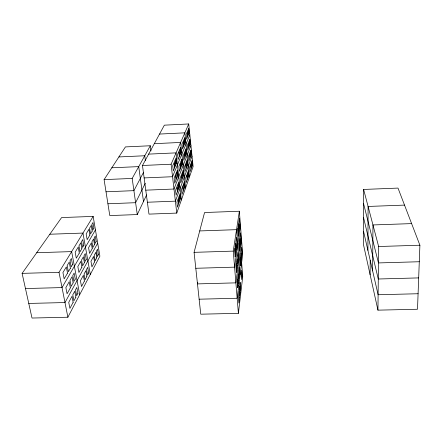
<?xml version="1.0" encoding="UTF-8"?>
<svg xmlns="http://www.w3.org/2000/svg" width="442" height="442" viewBox="0 0 442 442"><rect width="100%" height="100%" fill="white"/><g stroke="black" fill="none" stroke-linecap="round" stroke-linejoin="round"><path stroke-width="0.66" d="M363.617 189.447L363.545 244.945L377.943 310.151L417.508 309.251L419.9 245.216L397.999 188.088L363.617 189.447L378.634 246.52L377.943 310.151M367.915 250.365L368.092 206.453L404.524 205.099M370.125 274.742L370.203 260.332M372.628 270.885L372.96 224.945L411.618 223.608M199.132 299.195L237.161 298.251L242.669 254.26L239.365 211.237L204.563 212.53L194.077 252.349L200.751 314.19L238.404 313.334L242.73 276.598L241.63 262.526M241.586 240.177L235.884 282.858L197.48 283.897L197.784 282.593M240.487 225.84L234.586 267.145L195.795 268.283M238.404 313.334L233.26 251.111L239.365 211.237M176.772 213.088L193.104 166.617L188.717 123.959L164.358 125.169L142.473 165.49L148.976 214.121L176.772 213.088L171.098 164.225L188.717 123.959M192.027 156.153L175.386 201.149L147.385 202.237M190.938 145.562L173.977 189.027L145.772 190.171M189.833 134.832L172.546 176.717L144.136 177.922M150.971 150.932L150.308 145.75L125.429 146.915L104.091 179.623L109.793 215.58L137.28 214.558L146.622 194.889M145.285 183.292L135.606 202.696L107.92 203.773M67.88 317.223L99.886 256.172L93.163 216.403L61.604 217.575L22.1 273.377L32.006 318.041L67.88 317.223L59.007 272.294L93.163 216.403M143.451 172.485L133.909 190.651L106.019 191.789M97.688 243.139L64.98 302.543L28.769 303.444M137.28 214.558L132.18 178.43L150.308 145.75M95.444 229.884L62.024 287.571L25.465 288.56M159.534 134.064L184.833 132.832L189.491 176.894M154.313 143.678L180.629 142.44L185.59 187.994M148.645 154.12L176.065 152.866L181.364 200.022M118.892 156.938L144.755 155.755L145.374 160.452M142.473 165.49L171.098 164.225M111.804 167.8L138.733 166.612L143.484 201.497M104.091 179.623L132.18 178.43M49.813 234.232L82.974 233.072L90.312 274.438M199.718 230.934L236.547 229.663L240.117 274.626M36.719 252.725L71.654 251.597L79.698 294.681M194.077 252.349L233.26 251.111M378.634 246.52L419.9 245.216M22.1 273.377L59.007 272.294M419.281 261.736L378.457 262.929L363.595 203.69M418.679 277.902L378.28 279.001L363.578 217.679M418.088 293.737L378.109 294.737L363.562 231.431M239.553 297.416L238.879 303.024L238.371 296.82L239.05 291.272L239.553 297.416M240.172 292.206L239.73 295.913L239.232 289.786L239.686 286.123L240.172 292.206M240.636 288.328L240.349 290.742L239.862 284.676L240.155 282.289L240.636 288.328M242.111 276.007L241.675 279.642L241.205 273.708L241.647 270.112L242.111 276.007M238.006 285.294L237.685 287.792L237.172 281.466L237.492 279.001L238.006 285.294M238.658 280.162L238.194 283.814L237.685 277.537L238.155 273.924L238.658 280.162M239.503 273.521L238.84 278.72L238.343 272.504L239.012 267.371L239.503 273.521M240.774 263.543L240.492 265.764L240.012 259.708L240.299 257.515L240.774 263.543M241.354 258.968L240.94 262.222L240.47 256.216L240.89 252.995L241.354 258.968M242.111 253.039L241.52 257.68L241.056 251.73L241.658 247.144L242.111 253.039M236.768 270.095L236.437 272.515L235.912 266.062L236.243 263.67L236.768 270.095M237.442 265.112L236.962 268.659L236.442 262.255L236.929 258.752L237.442 265.112M238.321 258.675L237.636 263.714L237.122 257.377L237.818 252.404L238.321 258.675M239.63 249.001L239.337 251.155L238.851 244.984L239.15 242.862L239.63 249.001M240.233 244.564L239.807 247.719L239.326 241.597L239.763 238.487L240.233 244.564M241.012 238.824L240.404 243.315L239.934 237.255L240.553 232.823L241.012 238.824M235.503 254.586L235.166 256.929L234.625 250.343L234.973 248.034L235.503 254.586M236.205 249.763L235.708 253.194L235.177 246.658L235.68 243.277L236.205 249.763M237.111 243.536L236.404 248.41L235.884 241.945L236.603 237.139L237.111 243.536M238.47 234.183L238.166 236.26L237.674 229.973L237.978 227.923L238.47 234.183M239.094 229.895L238.647 232.945L238.161 226.702L238.608 223.696L239.094 229.895M239.901 224.343L239.266 228.685L238.79 222.508L239.426 218.232L239.901 224.343M178.734 203.64L177.485 207.138L176.922 202.209L178.176 198.751L178.734 203.64M179.8 200.646L179.038 202.779L178.485 197.9L179.248 195.795L179.8 200.646M180.601 198.397L180.098 199.801L179.551 194.961L180.054 193.579L180.601 198.397M183.159 191.198L182.016 194.414L181.485 189.646L182.64 186.474L183.159 191.198M184.143 188.436L183.447 190.403L182.922 185.69L183.629 183.75L184.143 188.436M184.878 186.369L184.419 187.657L183.911 182.982L184.369 181.712L184.878 186.369M187.242 179.728L186.187 182.701L185.69 178.087L186.751 175.159L187.242 179.728M188.148 177.181L187.502 178.999L187.016 174.435L187.668 172.645L188.148 177.181M188.828 175.27L188.408 176.463L187.922 171.938L188.353 170.761L188.828 175.27M191.016 169.126L190.038 171.877L189.568 167.413L190.552 164.7L191.016 169.126M191.856 166.767L191.259 168.452L190.795 164.032L191.403 162.374L191.856 166.767M192.485 164.999L192.093 166.104L191.64 161.717L192.032 160.628L192.485 164.999M177.386 191.861L176.115 195.248L175.54 190.242L176.822 186.9L177.386 191.861M178.474 188.955L177.701 191.021L177.137 186.076L177.916 184.038L178.474 188.955M179.292 186.784L178.783 188.137L178.225 183.231L178.739 181.894L179.292 186.784M181.905 179.811L180.734 182.927L180.198 178.093L181.375 175.021L181.905 179.811M182.905 177.143L182.192 179.043L181.662 174.264L182.38 172.391L182.905 177.143M183.651 175.142L183.187 176.386L182.668 171.645L183.137 170.419L183.651 175.142M186.06 168.717L184.983 171.59L184.48 166.916L185.563 164.081L186.06 168.717M186.983 166.253L186.325 168.01L185.833 163.385L186.496 161.656L186.983 166.253M187.679 164.407L187.248 165.557L186.756 160.971L187.193 159.833L187.679 164.407M189.905 158.463L188.905 161.12L188.43 156.601L189.436 153.982L189.905 158.463M190.756 156.181L190.148 157.811L189.684 153.335L190.298 151.733L190.756 156.181M191.403 154.473L190.999 155.54L190.541 151.098L190.944 150.048L191.403 154.473M176.021 179.905L174.723 183.176L174.137 178.093L175.446 174.866L176.021 179.905M177.132 177.098L176.341 179.093L175.767 174.071L176.562 172.104L177.132 177.098M177.96 174.999L177.441 176.308L176.877 171.325L177.402 170.037L177.96 174.999M180.623 168.264L179.435 171.275L178.888 166.369L180.087 163.407L180.623 168.264M181.645 165.689L180.916 167.524L180.386 162.673L181.115 160.866L181.645 165.689M182.408 163.755L181.933 164.96L181.408 160.148L181.883 158.965L182.408 163.755M184.861 157.551L183.767 160.324L183.253 155.584L184.358 152.855L184.861 157.551M185.806 155.175L185.132 156.871L184.629 152.181L185.308 150.518L185.806 155.175M186.507 153.391L186.071 154.501L185.574 149.855L186.016 148.761L186.507 153.391M188.778 147.661L187.762 150.225L187.281 145.639L188.303 143.12L188.778 147.661M189.646 145.462L189.027 147.026L188.557 142.495L189.182 140.954L189.646 145.462M190.298 143.81L189.894 144.838L189.425 140.341L189.839 139.324L190.298 143.81M174.634 167.767L173.314 170.927L172.717 165.767L174.049 162.656L174.634 167.767M175.767 165.065L174.96 166.988L174.38 161.894L175.192 159.998L175.767 165.065M176.612 163.043L176.087 164.302L175.513 159.247L176.043 158.004L176.612 163.043M179.33 156.551L178.115 159.452L177.562 154.473L178.783 151.623L179.33 156.551M180.369 154.07L179.629 155.838L179.087 150.921L179.833 149.181L180.369 154.07M181.148 152.208L180.662 153.368L180.126 148.49L180.618 147.352L181.148 152.208M183.645 146.236L182.529 148.904L182.01 144.103L183.137 141.473L183.645 146.236M184.607 143.948L183.922 145.578L183.413 140.827L184.104 139.224L184.607 143.948M185.325 142.23L184.878 143.302L184.375 138.589L184.828 137.534L185.325 142.23M187.635 136.716L186.601 139.18L186.115 134.534L187.154 132.108L187.635 136.716M188.519 134.595L187.889 136.103L187.408 131.512L188.049 130.031L188.519 134.595M189.187 133.009L188.773 133.998L188.298 129.44L188.717 128.467L189.187 133.009M73.134 302.317L69.919 308.383L68.737 302.328L71.985 296.328L73.134 302.317M75.875 297.157L73.925 300.831L72.781 294.858L74.753 291.223L75.875 297.157M77.914 293.311L76.648 295.704L75.527 289.786L76.809 287.422L77.914 293.311M84.4 281.09L81.516 286.526L80.444 280.714L83.356 275.333L84.4 281.09M86.864 276.449L85.113 279.753L84.068 274.012L85.836 270.753L86.864 276.449M88.698 272.996L87.555 275.145L86.533 269.46L87.687 267.333L88.698 272.996M94.538 261.979L91.936 266.885L90.958 261.294L93.582 256.448L94.538 261.979M96.765 257.791L95.179 260.774L94.229 255.255L95.826 252.31L96.765 257.791M98.422 254.669L97.389 256.614L96.455 251.144L97.494 249.222L98.422 254.669M70.361 287.864L67.068 293.764L65.864 287.593L69.19 281.753L70.361 287.864M73.162 282.836L71.168 286.41L70.002 280.322L72.013 276.791L73.162 282.836M75.245 279.095L73.947 281.427L72.808 275.394L74.118 273.09L75.245 279.095M81.875 267.206L78.925 272.493L77.831 266.57L80.809 261.344L81.875 267.206M84.389 262.697L82.599 265.907L81.538 260.062L83.345 256.89L84.389 262.697M86.262 259.338L85.096 261.432L84.057 255.642L85.234 253.575L86.262 259.338M92.229 248.631L89.571 253.399L88.571 247.708L91.256 243.001L92.229 248.631M94.494 244.564L92.881 247.459L91.914 241.846L93.544 238.984L94.494 244.564M96.19 241.531L95.135 243.42L94.185 237.857L95.251 235.989L96.19 241.531M67.532 273.123L64.162 278.863L62.935 272.565L66.333 266.896L67.532 273.123M70.394 268.244L68.355 271.714L67.167 265.509L69.228 262.078L70.394 268.244M72.527 264.609L71.201 266.874L70.04 260.725L71.377 258.493L72.527 264.609M79.3 253.067L76.289 258.2L75.173 252.167L78.217 247.1L79.3 253.067M81.869 248.691L80.041 251.807L78.963 245.857L80.809 242.785L81.869 248.691M83.787 245.432L82.593 247.465L81.538 241.57L82.737 239.564L83.787 245.432M89.875 235.05L87.162 239.674L86.151 233.884L88.886 229.321L89.875 235.05M92.19 231.111L90.544 233.917L89.56 228.205L91.218 225.431L92.19 231.111M93.919 228.166L92.842 230L91.875 224.337L92.964 222.53L93.919 228.166"/></g></svg>
